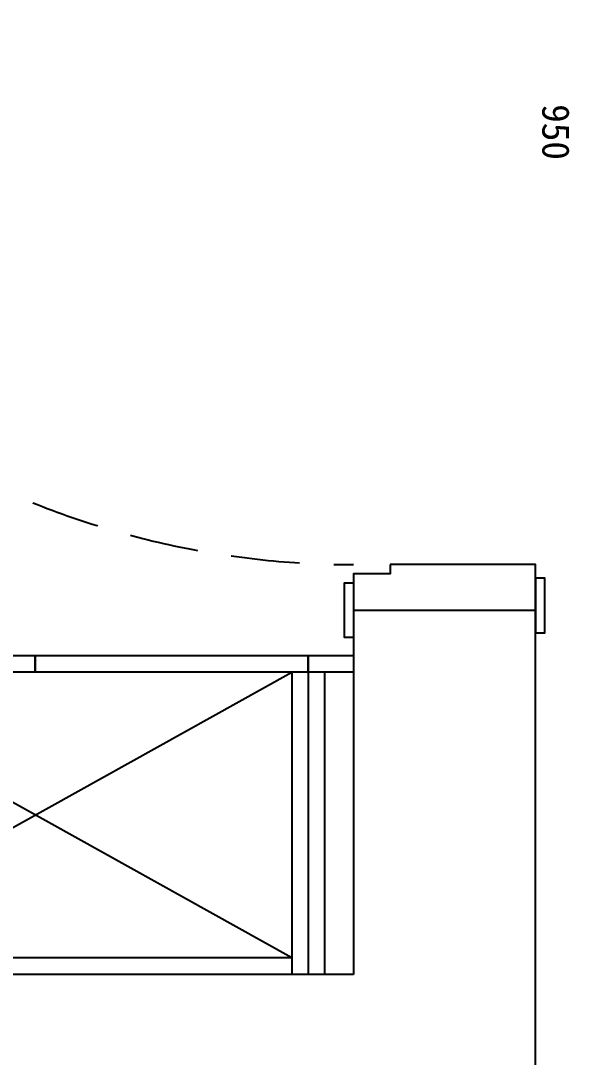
# Model space of a CAD drawing. Header units: millimetres. Extents: x -102565 to 103504, y -132507 to -120.
# Drawn here: x 69415 to 70018, y -7746 to -6608 of the extents above; entities that cross this region are included whole.
import ezdxf

# ---------------------------------------------------------------- set-up
doc = ezdxf.new("R2010")
doc.units = ezdxf.units.MM
doc.header["$LTSCALE"] = 10
doc.linetypes.add('HIDDEN', pattern=[9.525, 6.35, -3.175])
doc.layers.get('Defpoints').update_dxf_attribs({"color": 9})
for name, color, linetype in [('-B10  平         面  LESS', 3, 'Continuous'), ('-B12  平         地  LESS', 1, 'Continuous'), ('-B1234平 地 天 间  LESS', 7, 'Continuous'), ('-B13  平         天  LESS', 1, 'Continuous'), ('-B60  给   排   水  LESS', 2, 'Continuous')]:
    doc.layers.add(name, color=color, linetype=linetype)
doc.styles.add('LESS标准文字', font='simhei.ttf', dxfattribs={"height": 2})
doc.dimstyles.new('标准注释（LESS）', dxfattribs={"dimtxt": 2, "dimasz": 1, "dimexe": 1, "dimexo": 0, "dimgap": 0.6, "dimtad": 1, "dimdec": 0, "dimrnd": 5, "dimzin": 12, "dimtxsty": 'LESS标准文字', "dimblk": 'ARCHTICK', "dimcen": 0, "dimclrd": 1, "dimclre": 1, "dimclrt": 3, "dimadec": 0, "dimazin": 0, "dimtfac": 1, "dimtdec": 0, "dimtix": 1, "dimtofl": 0, "dimtmove": 2, "dimatfit": 3, "dimldrblk": 'DOT', "dimfxl": 4, "dimfxlon": 1, "dimtfill": 1, "dimtolj": 1, "dimarcsym": 0})

# ---------------------------------------------------------------- blocks, each defined once
blk = doc.blocks.new('guiziq3')
at = {"layer": '-B13  平         天  LESS', "color": 3}
for p, q in [((32626.7, -26657.8), (32626.7, -26307.8)), ((32626.7, -26307.8), (34726.7, -26307.8)), ((32658.7, -26639.8), (32658.7, -26307.8)), ((32676.7, -26657.8), (32676.7, -26307.8)), ((32694.7, -26639.8), (32694.7, -26307.8)), ((32694.7, -26325.8), (33258.7, -26325.8))]:
    blk.add_line(p, q, dxfattribs=at)
at = {"layer": '-B13  平         天  LESS', "color": 8}
for p, q in [((33258.7, -26325.8), (32694.7, -26639.8)), ((32694.7, -26325.8), (33258.7, -26639.8))]:
    blk.add_line(p, q, dxfattribs=at)
at = {"layer": '-B13  平         天  LESS', "color": 3}
for points in [[(32676.7, -26657.8), (32626.7, -26657.8), (32626.7, -26639.8), (32676.7, -26639.8)], [(32976.7, -26657.8), (32676.7, -26657.8), (32676.7, -26639.8), (32976.7, -26639.8)], [(32976.7, -26639.8), (33276.7, -26639.8), (33276.7, -26657.8), (32976.7, -26657.8)]]:
    blk.add_lwpolyline(points, close=True, dxfattribs=at)
blk = doc.blocks.new('门开启虚线')
at = {"layer": '-B10  平         面  LESS', "color": 8, "linetype": 'HIDDEN'}
blk.add_arc((0, 0), 800, 90, 180, dxfattribs=at)
blk = doc.blocks.new('*U1135')
blk.add_lwpolyline([(0, 0), (-60, 0), (-60, 10), (0, 10)], close=True)
blk = doc.blocks.new('*D330')
at = {"layer": 'Defpoints', "color": 0, "transparency": 16777216}
for p in [(50, 222.1), (50, 200), (1000, 200)]:
    blk.add_point(p, dxfattribs=at)
at = {"layer": 'Defpoints', "color": 8, "transparency": 16777216, "insert": (525, 222.1), "char_height": 30, "attachment_point": 5, "style": 'LESS标准文字'}
blk.add_mtext('\\A1;950', dxfattribs=at)
blk = doc.blocks.new('_ArchTick')
at = {"color": 0, "linetype": 'ByBlock', "const_width": 0.4}
blk.add_lwpolyline([(-0.5, -0.5), (0.5, 0.5)], dxfattribs=at)
blk = doc.blocks.new('_Dot')
at = {"color": 0, "linetype": 'ByBlock', "lineweight": -2}
blk.add_line((-0.5, 0), (-1, 0), dxfattribs=at)
at = {"color": 0, "linetype": 'ByBlock', "const_width": 0.5}
blk.add_lwpolyline([(-0.25, 0, 1), (0.25, 0, 1)], format="xyb", close=True, dxfattribs=at)
blk = doc.blocks.new('门套线（外）')
blk.add_lwpolyline([(0, 0), (60, 0), (60, 10), (0, 10)], close=True)
blk = doc.blocks.new('*U329')
at = {"layer": '-B12  平         地  LESS'}
blk.add_lwpolyline([(1000, 40), (1010, 40), (1010, 0), (1050, 0), (1050, 200), (1000, 200), (1000, 40)], dxfattribs=at)
at = {"layer": '-B10  平         面  LESS', "linetype": 'HIDDEN', "xscale": 1.187500000030598, "yscale": 1.187500000030598, "zscale": 1.187500000030598, "rotation": 180}
blk.add_blockref('门开启虚线', (50, 0), dxfattribs=at)
at = {"layer": '-B12  平         地  LESS', "color": 2, "xscale": -1}
blk.add_blockref('*U1135', (1015, 200), dxfattribs=at)
at = {"layer": '-B12  平         地  LESS', "xscale": -1, "rotation": 180}
blk.add_blockref('门套线（外）', (1020, 0), dxfattribs=at)
at = {"layer": 'Defpoints', "color": 2}
dim = blk.add_linear_dim(base=(50, 222.1), p1=(1000, 200), p2=(50, 200), angle=180, dimstyle='标准注释（LESS）', override={"dimscale": 0, "dimtad": 0, "dimse1": 1, "dimse2": 1, "dimsd1": 1, "dimsd2": 1, "dimclrt": 8, "dimtix": 1, "dimtofl": 0, "dimtmove": 1, "dimatfit": 1, "dimtfill": 0}, dxfattribs=at)
dim.commit()
dim.dimension.update_dxf_attribs({"geometry": '*D330', "text_midpoint": (525, 222.1)})
blk = doc.blocks.new('A$C2ED66F2E')
at = {"layer": '-B1234平 地 天 间  LESS'}
for p, q in [((18389.5, 15859.9), (18389.5, 15459.9)), ((18389.5, 15459.9), (16289.5, 15459.9))]:
    blk.add_line(p, q, dxfattribs=at)
for points in [[(18389.5, 15859.9), (18589.5, 15859.9)], [(18589.5, 12909.9), (18589.5, 15859.9)]]:
    blk.add_lwpolyline(points, dxfattribs=at)
at = {"layer": '-B13  平         天  LESS', "rotation": 180}
blk.add_blockref('guiziq3', (51016.2, -10847.9), dxfattribs=at)
at = {"rotation": 270}
blk.add_blockref('*U329', (18389.5, 16909.9), dxfattribs=at)

msp = doc.modelspace()

# ---------------------------------------------------------------- block references
at = {"layer": '-B60  给   排   水  LESS', "linetype": 'Continuous'}
msp.add_blockref('A$C2ED66F2E', (51391.4, -23114.8), dxfattribs=at)

doc.saveas('drawing.dxf')
